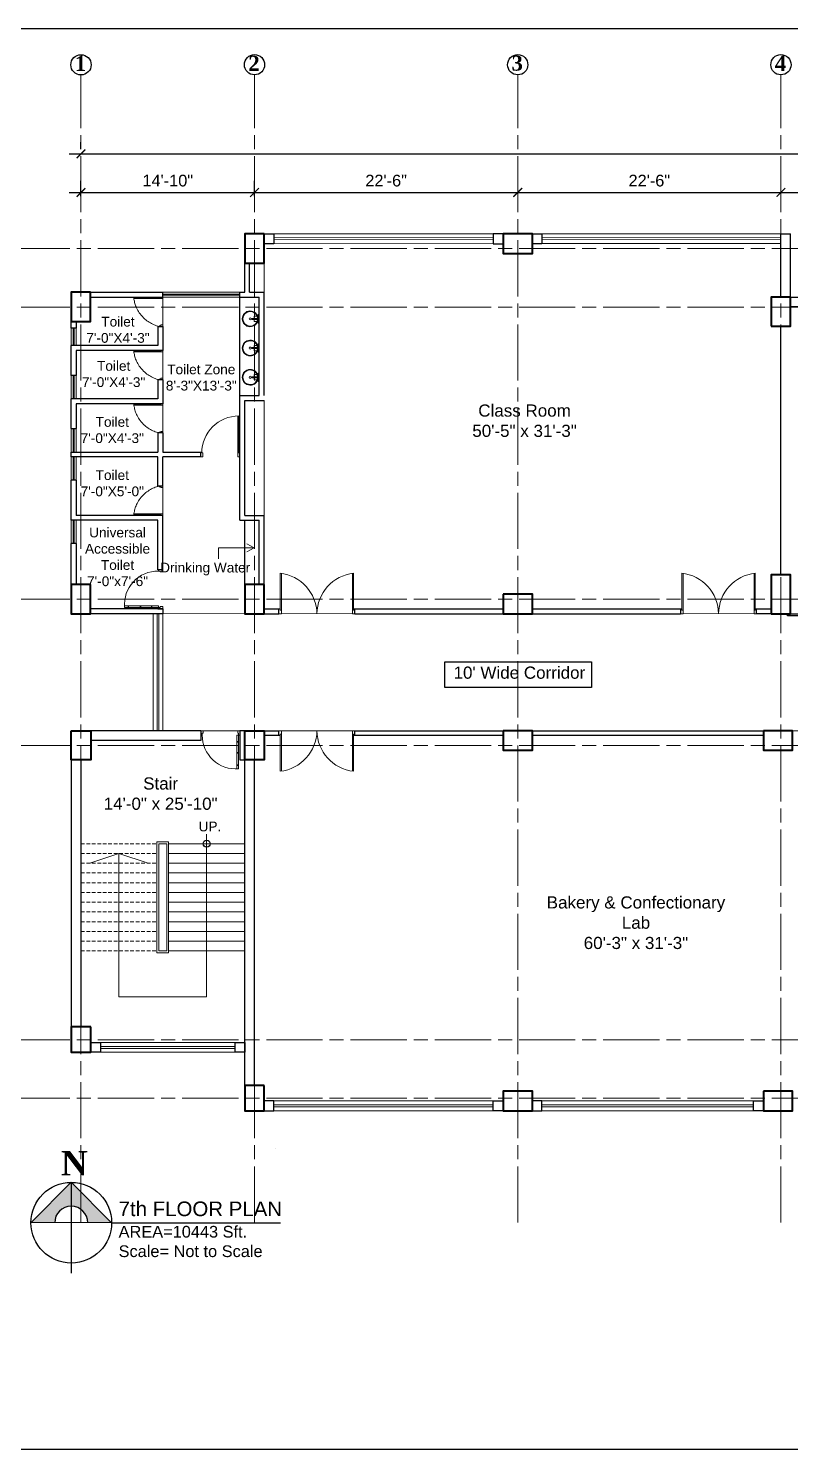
# Model space of a CAD drawing. Header units: inches. Extents: x -12 to 20935469, y -1604 to 24729220.
# Drawn here: x 20887924 to 20888706, y 24707850 to 24709308 of the extents above; entities that cross this region are included whole.
import ezdxf

# ---------------------------------------------------------------- set-up
doc = ezdxf.new("R2010")
doc.units = ezdxf.units.IN
doc.header["$LTSCALE"] = 0.03
doc.header["$MEASUREMENT"] = 0
doc.header["$PDMODE"] = 32
doc.header["$PDSIZE"] = 15
doc.linetypes.add('ACAD_ISO08W100', pattern=[36, 24, -3, 6, -3])
doc.linetypes.add('DASHED2', pattern=[0.375, 0.25, -0.125])
for name, color, linetype, lineweight in [('column', 1, 'Continuous', 40), ('Dim Line', 252, 'Continuous', 13), ('Door', 7, 'Continuous', 18), ('Gas', 21, 'Continuous', 5), ('Glass Line', 252, 'Continuous', 9), ('Grid Line', 252, 'Continuous', 18), ('Hatch', 253, 'Continuous', 15), ('Low Wall', 7, 'Continuous', 30), ('Main Wall', 7, 'Continuous', 30), ('RAIL', 23, 'Continuous', 13), ('STAIR', 46, 'Continuous', 15), ('TOILET FIXTURE', 142, 'Continuous', 5), ('wind.', 150, 'Continuous', 20)]:
    doc.layers.add(name, color=color, linetype=linetype, lineweight=lineweight)
doc.layers.add('TEXT', color=7, linetype='Continuous')
doc.styles.add('2', font='swisscl.ttf')
doc.styles.add('RomanS', font='arial.ttf', dxfattribs={"height": 12})
doc.styles.get("Standard").update_dxf_attribs({"font": 'timesbd.ttf'})
doc.dimstyles.new('Aec_Arch_I', dxfattribs={"dimscale": 96, "dimtxt": 12, "dimasz": 0.09375, "dimexe": 0.125, "dimexo": 0.125, "dimgap": 0.0625, "dimtad": 1, "dimdec": 0, "dimzin": 3, "dimdsep": 46, "dimlunit": 4, "dimtxsty": 'RomanS', "dimblk1": 'ARCHTICK', "dimblk2": 'ARCHTICK', "dimsah": 1, "dimcen": 0.09375, "dimdle": 0.125, "dimadec": 0, "dimazin": 0, "dimtfac": 0.75, "dimtdec": 0, "dimtmove": 2, "dimatfit": 3, "dimldrblk": 'ARCHTICK', "dimfxl": 1, "dimfrac": 1, "dimtolj": 1, "dimtzin": 0, "dimarcsym": 0})

# ---------------------------------------------------------------- blocks, each defined once
blk = doc.blocks.new('_ArchTick')
at = {"color": 0, "linetype": 'ByBlock', "lineweight": 35, "const_width": 0.15}
blk.add_lwpolyline([(-0.5, -0.5), (0.5, 0.5)], dxfattribs=at)
blk = doc.blocks.new('*D14')
at = {"layer": 'Defpoints', "color": 0, "transparency": 16777216}
for p in [(20831126.3, 24724578.2), (20830948.3, 24724562.3), (20831126.3, 24724562.3)]:
    blk.add_point(p, dxfattribs=at)
at = {"layer": 'Dim Line', "color": 0, "lineweight": -2, "transparency": 16777216}
for p, q in [((20830948.3, 24724574.3), (20830948.3, 24724590.2)), ((20831126.3, 24724574.3), (20831126.3, 24724590.2)), ((20830936.3, 24724578.2), (20831138.3, 24724578.2))]:
    blk.add_line(p, q, dxfattribs=at)
at = {"layer": 'Dim Line', "color": 0, "lineweight": -2, "transparency": 16777216, "xscale": 9, "yscale": 9, "zscale": 9, "rotation": 180}
blk.add_blockref('_ArchTick', (20830948.3, 24724578.2), dxfattribs=at)
at = {"layer": 'Dim Line', "color": 0, "lineweight": -2, "transparency": 16777216, "xscale": 9, "yscale": 9, "zscale": 9}
blk.add_blockref('_ArchTick', (20831126.3, 24724578.2), dxfattribs=at)
at = {"layer": 'Dim Line', "color": 0, "transparency": 16777216, "insert": (20831037.3, 24724590.3), "char_height": 12, "attachment_point": 5, "style": 'RomanS'}
blk.add_mtext('\\A1;14\'-10"', dxfattribs=at)
blk = doc.blocks.new('*D7')
at = {"layer": 'Defpoints', "color": 0, "transparency": 16777216}
for p in [(20831396.3, 24724578.2), (20831396.3, 24724578.2), (20831126.3, 24724562.3)]:
    blk.add_point(p, dxfattribs=at)
at = {"layer": 'Dim Line', "color": 0, "lineweight": -2, "transparency": 16777216}
for p, q in [((20831126.3, 24724574.3), (20831126.3, 24724590.2)), ((20831114.3, 24724578.2), (20831408.3, 24724578.2))]:
    blk.add_line(p, q, dxfattribs=at)
at = {"layer": 'Dim Line', "color": 0, "lineweight": -2, "transparency": 16777216, "xscale": 9, "yscale": 9, "zscale": 9, "rotation": 180}
blk.add_blockref('_ArchTick', (20831126.3, 24724578.2), dxfattribs=at)
at = {"layer": 'Dim Line', "color": 0, "lineweight": -2, "transparency": 16777216, "xscale": 9, "yscale": 9, "zscale": 9}
blk.add_blockref('_ArchTick', (20831396.3, 24724578.2), dxfattribs=at)
at = {"layer": 'Dim Line', "color": 0, "transparency": 16777216, "insert": (20831261.3, 24724590.3), "char_height": 12, "attachment_point": 5, "style": 'RomanS'}
blk.add_mtext('\\A1;22\'-6"', dxfattribs=at)
blk = doc.blocks.new('*D8')
at = {"layer": 'Defpoints', "color": 0, "transparency": 16777216}
for p in [(20831396.3, 24724578.2), (20831666.3, 24724578.2), (20831666.3, 24724578.2)]:
    blk.add_point(p, dxfattribs=at)
at = {"layer": 'Dim Line', "color": 0, "lineweight": -2, "transparency": 16777216}
blk.add_line((20831384.3, 24724578.2), (20831678.3, 24724578.2), dxfattribs=at)
at = {"layer": 'Dim Line', "color": 0, "lineweight": -2, "transparency": 16777216, "xscale": 9, "yscale": 9, "zscale": 9, "rotation": 180}
blk.add_blockref('_ArchTick', (20831396.3, 24724578.2), dxfattribs=at)
at = {"layer": 'Dim Line', "color": 0, "lineweight": -2, "transparency": 16777216, "xscale": 9, "yscale": 9, "zscale": 9}
blk.add_blockref('_ArchTick', (20831666.3, 24724578.2), dxfattribs=at)
at = {"layer": 'Dim Line', "color": 0, "transparency": 16777216, "insert": (20831531.3, 24724590.3), "char_height": 12, "attachment_point": 5, "style": 'RomanS'}
blk.add_mtext('\\A1;22\'-6"', dxfattribs=at)
blk = doc.blocks.new('*D9')
at = {"layer": 'Defpoints', "color": 0, "transparency": 16777216}
for p in [(20831666.3, 24724578.2), (20831844.3, 24724578.2), (20831844.3, 24724578.2)]:
    blk.add_point(p, dxfattribs=at)
at = {"layer": 'Dim Line', "color": 0, "lineweight": -2, "transparency": 16777216}
blk.add_line((20831654.3, 24724578.2), (20831856.3, 24724578.2), dxfattribs=at)
at = {"layer": 'Dim Line', "color": 0, "lineweight": -2, "transparency": 16777216, "xscale": 9, "yscale": 9, "zscale": 9, "rotation": 180}
blk.add_blockref('_ArchTick', (20831666.3, 24724578.2), dxfattribs=at)
at = {"layer": 'Dim Line', "color": 0, "lineweight": -2, "transparency": 16777216, "xscale": 9, "yscale": 9, "zscale": 9}
blk.add_blockref('_ArchTick', (20831844.3, 24724578.2), dxfattribs=at)
at = {"layer": 'Dim Line', "color": 0, "transparency": 16777216, "insert": (20831755.3, 24724590.3), "char_height": 12, "attachment_point": 5, "style": 'RomanS'}
blk.add_mtext('\\A1;14\'-10"', dxfattribs=at)
blk = doc.blocks.new('*D13')
at = {"layer": 'Defpoints', "color": 0, "transparency": 16777216}
for p in [(20830948.3, 24724610.7), (20832951.8, 24724617.8), (20832951.8, 24724610.7)]:
    blk.add_point(p, dxfattribs=at)
at = {"layer": 'Dim Line', "color": 0, "lineweight": -2, "transparency": 16777216}
for p, q in [((20830948.3, 24724622.7), (20830948.3, 24724629.8)), ((20832951.8, 24724622.7), (20832951.8, 24724629.8)), ((20830936.3, 24724617.8), (20832963.8, 24724617.8))]:
    blk.add_line(p, q, dxfattribs=at)
at = {"layer": 'Dim Line', "color": 0, "lineweight": -2, "transparency": 16777216, "xscale": 9, "yscale": 9, "zscale": 9, "rotation": 180}
blk.add_blockref('_ArchTick', (20830948.3, 24724617.8), dxfattribs=at)
at = {"layer": 'Dim Line', "color": 0, "lineweight": -2, "transparency": 16777216, "xscale": 9, "yscale": 9, "zscale": 9}
blk.add_blockref('_ArchTick', (20832951.8, 24724617.8), dxfattribs=at)
at = {"layer": 'Dim Line', "color": 0, "transparency": 16777216, "insert": (20831950, 24724629.9), "char_height": 12, "attachment_point": 5, "style": 'RomanS'}
blk.add_mtext('\\A1;166\'-11"', dxfattribs=at)
blk = doc.blocks.new('Door_45')
at = {"layer": 'Door'}
for p, q in [((1.5, 5), (1.5, 44)), ((1.5, 40), (2.2, 40)), ((2.2, 40), (2.2, 39.5)), ((2.2, 39.5), (2.7, 39.5)), ((2.7, 39.5), (2.7, 40)), ((2.7, 40), (3.5, 40)), ((3.5, 44), (3.5, 5)), ((1.5, 25.8), (2.2, 25.8)), ((2.2, 25.8), (2.2, 25.3)), ((2.2, 25.3), (2.7, 25.3)), ((2.7, 25.8), (3.5, 25.8)), ((2.7, 25.3), (2.7, 25.8)), ((0, 0), (0, 5)), ((0, 5), (1.5, 5)), ((1.5, 12.6), (2.2, 12.6)), ((3.5, 5), (1.5, 5)), ((1.5, 5), (1.5, 3)), ((1.5, 3), (2.5, 3)), ((2.2, 12.6), (2.2, 13.1)), ((2.2, 13.1), (2.7, 13.1)), ((2.5, 3), (2.5, 0)), ((2.7, 13.1), (2.7, 12.6)), ((2.7, 12.6), (3.5, 12.6)), ((42.5, 3), (42.5, 0)), ((43.5, 3), (42.5, 3)), ((45, 5), (43.5, 5)), ((43.5, 5), (43.5, 3)), ((45, 0), (45, 5)), ((2.5, 0), (0, 0)), ((42.5, 0), (45, 0))]:
    blk.add_line(p, q, dxfattribs=at)
blk.add_arc((4.7, 5.3), 38.8, 359.6233, 94.6685, dxfattribs=at)
blk = doc.blocks.new('sssss-flat-876')
at = {"layer": 'Door', "linetype": 'Continuous', "ltscale": 3}
blk.add_line((3666.5, 84027.2), (3666.5, 84055.7), dxfattribs=at)
at = {"layer": 'Door', "linetype": 'Continuous', "ltscale": 3, "extrusion": (-7.21527e-09, -3.35624e-18, 1), "elevation": 0}
for points in [[(3666.5, 84057.2), (3666.5, 84055.7), (3668.4, 84055.7), (3668.4, 84056.5), (3670.2, 84056.5), (3670.2, 84057.2)], [(3668.4, 84055.7), (3696.2, 84055.7), (3696.2, 84056.5), (3668.4, 84056.5)]]:
    blk.add_lwpolyline(points, close=True, dxfattribs=at)
at = {"layer": 'Door', "linetype": 'Continuous', "ltscale": 3, "flags": 128}
blk.add_lwpolyline([(3670.2, 84027.2, 0.04096), (3675.5, 84028.9, 0.082496), (3684.9, 84034.8, 0.052187), (3689.7, 84040, 0.043988), (3692.9, 84045, 0.036571), (3694.8, 84049.6, 0.034751), (3695.9, 84054.2, 0.011435), (3696.2, 84055.7)], format="xyb", dxfattribs=at)
at = {"layer": 'Door', "linetype": 'Continuous', "ltscale": 3}
blk.add_lwpolyline([(3666.5, 84027.2), (3666.5, 84028.7), (3668.4, 84028.7), (3668.4, 84027.9), (3670.2, 84027.9), (3670.2, 84027.2)], close=True, dxfattribs=at)
blk = doc.blocks.new('7-flat-72')
at = {"layer": 'Glass Line', "color": 8, "ltscale": 20}
for p, q in [((-64478.7, 376960.5), (-64480.3, 376960.5)), ((-64480.3, 376959.5), (-64480.3, 376960.5)), ((-64480.3, 376959.5), (-64480.3, 376960.5)), ((-64478.7, 376959.5), (-64480.3, 376959.5)), ((-64480.3, 376959.1), (-64480.3, 376959.4)), ((-64478.7, 376959.4), (-64480.3, 376959.4)), ((-64478.7, 376959.1), (-64480.3, 376959.1)), ((-64480.2, 376959.4), (-64480.2, 376959.5)), ((-64480.1, 376959.5), (-64480.1, 376960.5)), ((-64479.9, 376959.5), (-64479.9, 376960.5)), ((-64479.5, 376959.5), (-64479.5, 376960.5)), ((-64479.1, 376959.5), (-64479.1, 376960.5)), ((-64478.9, 376959.5), (-64478.9, 376960.5)), ((-64478.9, 376959.4), (-64478.9, 376959.5)), ((-64478.8, 376959.5), (-64478.8, 376960.5)), ((-64478.7, 376959.5), (-64478.7, 376960.5)), ((-64478.7, 376959.1), (-64478.7, 376959.4)), ((-64475.1, 376959.4), (-64476.9, 376959.4)), ((-64476.9, 376959.1), (-64476.9, 376959.4)), ((-64475.1, 376959.1), (-64476.9, 376959.1)), ((-64476.6, 376959.4), (-64476.6, 376966.6)), ((-64475.5, 376966.6), (-64476.6, 376966.6)), ((-64475.5, 376959.4), (-64475.5, 376966.6)), ((-64475.1, 376959.1), (-64475.1, 376959.4)), ((-64473.3, 376960.5), (-64471.7, 376960.5)), ((-64473.3, 376959.5), (-64473.3, 376960.5)), ((-64473.3, 376959.5), (-64473.3, 376960.5)), ((-64473.3, 376959.5), (-64471.7, 376959.5)), ((-64473.3, 376959.1), (-64473.3, 376959.4)), ((-64473.3, 376959.4), (-64471.7, 376959.4)), ((-64473.3, 376959.1), (-64471.7, 376959.1)), ((-64473.1, 376959.5), (-64473.1, 376960.5)), ((-64473.1, 376959.4), (-64473.1, 376959.5)), ((-64472.9, 376959.5), (-64472.9, 376960.5)), ((-64472.5, 376959.5), (-64472.5, 376960.5)), ((-64472.1, 376959.5), (-64472.1, 376960.5)), ((-64471.9, 376959.5), (-64471.9, 376960.5)), ((-64471.9, 376959.4), (-64471.9, 376959.5)), ((-64471.8, 376959.5), (-64471.8, 376960.5)), ((-64471.7, 376959.5), (-64471.7, 376960.5)), ((-64471.7, 376959.1), (-64471.7, 376959.4))]:
    blk.add_line(p, q, dxfattribs=at)
blk.add_circle((-64476, 376968.4, 0), 1.08, dxfattribs=at)
for radius, start, end in [(8.1, 273.8334, 266.1883), (7.55, 274.115, 265.9068)]:
    blk.add_arc((-64476, 376968.4, 0), radius, start, end, dxfattribs=at)
blk = doc.blocks.new('SFSFSFS-flat-72')
at = {"layer": 'TOILET FIXTURE', "ltscale": 0.2}
blk.add_lwpolyline([(-3918.5, -3608.1), (-3918.5, -3602.7), (-3923.9, -3602.7), (-3923.9, -3608.1)], close=True, dxfattribs=at)
at = {"layer": 'TOILET FIXTURE', "ltscale": 20}
blk.add_blockref('7-flat-72', (60554.8, -380567.2), dxfattribs=at)
blk = doc.blocks.new('$D40')
at = {"layer": 'Door'}
for p, q in [((1, 4), (1, 42)), ((2, 0), (2, 42)), ((1, 5), (0, 5)), ((2, 0), (0, 0)), ((2, 4), (1, 4)), ((39, 4), (38, 4)), ((38, 4), (38, 0)), ((40, 0), (38, 0)), ((40, 5), (39, 5)), ((39, 5), (39, 4))]:
    blk.add_line(p, q, dxfattribs=at)
blk.add_arc((1, 4), 38, 0, 90, dxfattribs=at)
blk = doc.blocks.new('fff')
at = {"layer": 'Grid Line', "color": 252, "linetype": 'ACAD_ISO08W100', "lineweight": 9, "ltscale": 80, "true_color": 0x939598}
for p, q in [((20830948.3, 24723521.1), (20830948.3, 24724698.8)), ((20831126.3, 24723521.1), (20831126.3, 24724698.8)), ((20831396.3, 24723521.1), (20831396.3, 24724698.8)), ((20831666.3, 24723521.1), (20831666.3, 24724698.8)), ((20833096.9, 24724520.6), (20830726.1, 24724520.6)), ((20833096.9, 24724460.6), (20830726.1, 24724460.6)), ((20833096.9, 24724160.7), (20830726.1, 24724160.7)), ((20833096.9, 24724010.7), (20830726.1, 24724010.7)), ((20833096.9, 24723708.7), (20830726.1, 24723708.7)), ((20833096.9, 24723648.8), (20830726.1, 24723648.8))]:
    blk.add_line(p, q, dxfattribs=at)
at = {"layer": 'Dim Line'}
for base, p1, p2, picture, middle in [((20832951.7523, 24724617.8128), (20830948.3088, 24724610.7482), (20832951.7523, 24724610.7482), '*D13', (20831950.0306, 24724629.9397)), ((20831126.3, 24724578.2), (20830948.3, 24724562.3), (20831126.3, 24724562.3), '*D14', (20831037.3, 24724590.3)), ((20831396.3, 24724578.2), (20831126.3, 24724562.3), (20831396.3, 24724578.2), '*D7', (20831261.3, 24724590.3)), ((20831666.3, 24724578.2), (20831396.3, 24724578.2), (20831666.3, 24724578.2), '*D8', (20831531.3, 24724590.3)), ((20831844.3, 24724578.2), (20831666.3, 24724578.2), (20831844.3, 24724578.2), '*D9', (20831755.3, 24724590.3))]:
    dim = blk.add_linear_dim(base=base, p1=p1, p2=p2, dimstyle='Aec_Arch_I', dxfattribs=at)
    dim.commit()
    dim.dimension.update_dxf_attribs({"geometry": picture, "text_midpoint": middle})

msp = doc.modelspace()

# ---------------------------------------------------------------- hatches: boundary and pattern name
at = {"layer": 'Low Wall'}
h = msp.add_hatch(color=256, dxfattribs=at)
h.paths.add_polyline_path([(20887951.1, 24708082.5), (20887926.7, 24708082.5), (20887968.1, 24708124), (20887968.1, 24708099.6, 0.414214)])
h.paths.add_polyline_path([(20887968.1, 24708099.6), (20887968.1, 24708124), (20888009.5, 24708082.5), (20887985.2, 24708082.5, 0.414214)])

# ---------------------------------------------------------------- linework, layer by layer
for p, q in [((20888141, 24708931.4), (20888141, 24709032.4)), ((20888146, 24708737.5), (20888146, 24708803.5)), ((20888057, 24708712.7), (20888062, 24708712.7)), ((20888451, 24708197.5), (20888451, 24708197.5)), ((20888177.5, 24708158.5), (20888177.5, 24708158.5)), ((20887968.1, 24708124), (20887968.1, 24708030.6)), ((20888009.5, 24708082.5), (20888182.9, 24708082.5))]:
    msp.add_line(p, q)
for points in [[(20888702.9, 24708707.5), (20888782.2, 24708707.5), (20888782.2, 24708705.5), (20888702.9, 24708705.5)], [(20888351.3, 24708658.2), (20888501.9, 24708658.2), (20888501.9, 24708632), (20888351.3, 24708632)]]:
    msp.add_lwpolyline(points, close=True)
msp.add_lwpolyline([(20888009.5, 24708082.6), (20887926.7, 24708082.5)])
for centre, radius in [((20888107, 24708471.5), 3.61), ((20887968.1, 24708082.5), 41.4)]:
    msp.add_circle(centre, radius)
at = {"layer": 'column', "lineweight": 40, "ltscale": 20}
for points in [[(20888166, 24709097.4), (20888146, 24709097.4), (20888146, 24709067.4), (20888166, 24709067.4)], [(20888411.1, 24709097.4), (20888411.1, 24709077.4), (20888441.1, 24709077.4), (20888441.1, 24709097.4)], [(20887988, 24709037.4), (20887968, 24709037.4), (20887968, 24709007.4), (20887988, 24709007.4)], [(20888686, 24709002.5), (20888706, 24709002.5), (20888706, 24709032.5), (20888686, 24709032.5)], [(20888686, 24708707.5), (20888706, 24708707.5), (20888706, 24708747.5), (20888686, 24708747.5)], [(20887988, 24708737.5), (20887968, 24708737.5), (20887968, 24708707.5), (20887988, 24708707.5)], [(20888166, 24708737.5), (20888146, 24708737.5), (20888146, 24708707.5), (20888166, 24708707.5)], [(20888411.1, 24708727.5), (20888411.1, 24708707.5), (20888441.1, 24708707.5), (20888441.1, 24708727.5)], [(20887968.1, 24708587.5), (20887988.1, 24708587.5), (20887988.1, 24708557.5), (20887968.1, 24708557.5)], [(20888146.1, 24708587.5), (20888166.1, 24708587.5), (20888166.1, 24708557.5), (20888146.1, 24708557.5)], [(20888411.1, 24708587.5), (20888411.1, 24708567.5), (20888441.1, 24708567.5), (20888441.1, 24708587.5)], [(20888678.1, 24708587.5), (20888678.1, 24708567.5), (20888708.1, 24708567.5), (20888708.1, 24708587.5)], [(20887988.1, 24708283.5), (20887968.1, 24708283.5), (20887968.1, 24708257.5), (20887988.1, 24708257.5)], [(20888166.1, 24708223.5), (20888146.1, 24708223.5), (20888146.1, 24708197.5), (20888166.1, 24708197.5)], [(20888441.1, 24708197.5), (20888441.1, 24708217.5), (20888411.1, 24708217.5), (20888411.1, 24708197.5)], [(20888678.1, 24708217.5), (20888678.1, 24708197.5), (20888708.1, 24708197.5), (20888708.1, 24708217.5)]]:
    msp.add_lwpolyline(points, close=True, dxfattribs=at)
at = {"layer": 'Defpoints'}
msp.add_lwpolyline([(20887723.5, 24709308.2), (20890162.3, 24709308.2), (20890162.3, 24707849.7), (20887723.5, 24707849.7)], close=True, dxfattribs=at)
at = {"layer": 'Door'}
for p, q in [((20888182.4, 24708711.2), (20888182.4, 24708749.1)), ((20888183.7, 24708707.5), (20888183.7, 24708749)), ((20888256.5, 24708707.5), (20888256.5, 24708749)), ((20888257.8, 24708711.2), (20888257.8, 24708749.1)), ((20888594.4, 24708711.2), (20888594.4, 24708749.1)), ((20888595.7, 24708707.5), (20888595.7, 24708749.1)), ((20888668.5, 24708707.5), (20888668.5, 24708749.1)), ((20888669.8, 24708711.2), (20888669.8, 24708749.1)), ((20888182.4, 24708712.5), (20888181.1, 24708712.5)), ((20888183.7, 24708707.5), (20888181.1, 24708707.5)), ((20888183.7, 24708711.2), (20888182.4, 24708711.2)), ((20888256.5, 24708711.2), (20888257.8, 24708711.2)), ((20888256.5, 24708707.5), (20888259.1, 24708707.5)), ((20888257.8, 24708712.5), (20888259.1, 24708712.5)), ((20888594.4, 24708712.5), (20888593.1, 24708712.5)), ((20888595.7, 24708707.5), (20888593.1, 24708707.5)), ((20888595.7, 24708711.2), (20888594.4, 24708711.2)), ((20888668.5, 24708711.2), (20888669.8, 24708711.2)), ((20888668.5, 24708707.5), (20888671.1, 24708707.5)), ((20888669.8, 24708712.5), (20888671.1, 24708712.5)), ((20888183.7, 24708587.5), (20888181.1, 24708587.5)), ((20888182.4, 24708582.5), (20888181.1, 24708582.5)), ((20888182.4, 24708583.8), (20888182.4, 24708545.9)), ((20888183.7, 24708583.8), (20888182.4, 24708583.8)), ((20888183.7, 24708587.5), (20888183.7, 24708545.9)), ((20888256.5, 24708587.5), (20888256.5, 24708545.9)), ((20888256.5, 24708587.5), (20888259.1, 24708587.5)), ((20888256.5, 24708583.8), (20888257.8, 24708583.8)), ((20888257.8, 24708583.8), (20888257.8, 24708545.9)), ((20888257.8, 24708582.5), (20888259.1, 24708582.5))]:
    msp.add_line(p, q, dxfattribs=at)
for centre, start, end in [((20888177.8, 24708707), 0.5906, 83.7783), ((20888262.4, 24708707), 96.2217, 179.4094), ((20888589.8, 24708707.1), 0.5906, 83.7783), ((20888674.4, 24708707.1), 96.2217, 179.4094), ((20888177.8, 24708587.9), 276.2217, 359.4094), ((20888262.4, 24708587.9), 180.5906, 263.7783)]:
    msp.add_arc(centre, 42.3, start, end, dxfattribs=at)
at = {"layer": 'Gas', "color": 0, "lineweight": 5}
for points in [[(20888068, 24708473.5), (20888056, 24708473.5), (20888056, 24708359.5), (20888068, 24708359.5)], [(20888066, 24708471.5), (20888058, 24708471.5), (20888058, 24708361.5), (20888066, 24708361.5)]]:
    msp.add_lwpolyline(points, close=True, dxfattribs=at)
at = {"layer": 'Hatch', "lineweight": 5}
for p, q in [((20888166, 24709037.4), (20888166, 24709067.3)), ((20888166, 24708808.5), (20888166, 24708926.4))]:
    msp.add_line(p, q, dxfattribs=at)
at = {"layer": 'Low Wall', "color": 0}
msp.add_lwpolyline([(20887926.7, 24708082.5), (20887968.1, 24708124), (20888009.5, 24708082.5)], dxfattribs=at)
at = {"layer": 'Low Wall'}
msp.add_arc((20887968.1, 24708082.5), 17, 0, 180, dxfattribs=at)
at = {"layer": 'Main Wall', "lineweight": 30}
for p, q in [((20888696, 24709097.4), (20888706, 24709097.4)), ((20888696, 24709032.5), (20888696, 24709097.4)), ((20888706, 24709032.5), (20888706, 24709097.4)), ((20888146, 24709037.4), (20888146, 24709067.4)), ((20888151, 24709037.4), (20888151, 24709067.4)), ((20888696, 24709051.4), (20888696, 24709051.4)), ((20887988, 24709037.4), (20888062, 24709037.4)), ((20888062, 24709032.4), (20888062, 24709037.4)), ((20888141, 24709037.4), (20888146, 24709037.4)), ((20888141, 24709032.4), (20888141, 24709037.4)), ((20888151, 24709037.4), (20888166, 24709037.4)), ((20888166, 24708931.4), (20888166, 24709037.4)), ((20888696, 24709045.4), (20888696, 24709045.4)), ((20887988, 24709032.4), (20888062, 24709032.4)), ((20888141, 24709032.4), (20888161, 24709032.4)), ((20888161, 24708931.4), (20888161, 24709032.4)), ((20887968, 24709000.7), (20887968, 24709007.4)), ((20888057, 24709002.4), (20888062, 24709002.4)), ((20888057, 24709002.4), (20888057, 24708982.7)), ((20888696, 24708747.5), (20888696, 24709002.5)), ((20888057, 24708982.7), (20887968, 24708982.7)), ((20887968, 24708952.1), (20887968, 24708982.7)), ((20888062, 24708977.7), (20887973, 24708977.7)), ((20888057, 24708947.7), (20888057, 24708928.1)), ((20888062, 24708947.7), (20888057, 24708947.7)), ((20888057, 24708928.1), (20887968, 24708928.1)), ((20887968, 24708897.5), (20887968, 24708928.1)), ((20888062, 24708923.1), (20887973, 24708923.1)), ((20887973, 24708923.1), (20887973, 24708897.5)), ((20888141, 24708873.5), (20888141, 24708931.4)), ((20888141, 24708931.4), (20888161, 24708931.4)), ((20888146, 24708808.5), (20888146, 24708926.4)), ((20888146, 24708926.4), (20888166, 24708926.4)), ((20887968, 24708897.5), (20887973, 24708897.5)), ((20888062, 24708893.1), (20888057, 24708893.1)), ((20887968, 24708873.5), (20888057, 24708873.5)), ((20887968, 24708868.5), (20887968, 24708873.5)), ((20888101, 24708868.5), (20888101, 24708873.5)), ((20888141, 24708803.5), (20888141, 24708873.5)), ((20888057, 24708868.5), (20887968, 24708868.5)), ((20888057, 24708838.5), (20888057, 24708868.5)), ((20888062, 24708838.5), (20888062, 24708868.5)), ((20888101, 24708868.5), (20888062, 24708868.5)), ((20887973, 24708844.5), (20887968, 24708844.5)), ((20887968, 24708803.5), (20887968, 24708844.5)), ((20887973, 24708844.5), (20887973, 24708808.5)), ((20888062, 24708838.5), (20888057, 24708838.5)), ((20888057, 24708803.5), (20887968, 24708803.5)), ((20888062, 24708808.5), (20887973, 24708808.5)), ((20888057, 24708752.7), (20888057, 24708803.5)), ((20888062, 24708752.7), (20888062, 24708808.5)), ((20888141, 24708803.5), (20888161, 24708803.5)), ((20888146, 24708808.5), (20888166, 24708808.5)), ((20888161, 24708737.5), (20888161, 24708803.5)), ((20888166, 24708737.5), (20888166, 24708808.5)), ((20887968, 24708737.5), (20887968, 24708779.5)), ((20887973, 24708779.5), (20887968, 24708779.5)), ((20887973, 24708779.5), (20887973, 24708737.5)), ((20888062, 24708752.7), (20888057, 24708752.7)), ((20888062, 24708712.7), (20887988, 24708712.7)), ((20888062, 24708712.7), (20888062, 24708707.6)), ((20888062, 24708707.6), (20887988, 24708707.6)), ((20888166.1, 24708712.5), (20888181.1, 24708712.5)), ((20888166.1, 24708707.5), (20888181.1, 24708707.5)), ((20888181.1, 24708707.5), (20888181.1, 24708712.5)), ((20888259.1, 24708707.5), (20888259.1, 24708712.5)), ((20888259.1, 24708712.5), (20888411.1, 24708712.5)), ((20888259.1, 24708707.5), (20888411.1, 24708707.5)), ((20888441.1, 24708712.5), (20888593.1, 24708712.5)), ((20888441.1, 24708707.5), (20888593.1, 24708707.5)), ((20888593.1, 24708712.5), (20888593.1, 24708707.5)), ((20888101.1, 24708587.5), (20887988.1, 24708587.5)), ((20888101.1, 24708587.5), (20888101.1, 24708577.5)), ((20888146.1, 24708587.5), (20888141.1, 24708587.5)), ((20888141.1, 24708587.5), (20888141.1, 24708557.5)), ((20888156.1, 24708587.5), (20888146.1, 24708587.5)), ((20888166.1, 24708587.5), (20888181.1, 24708587.5)), ((20888181.1, 24708582.5), (20888166.1, 24708582.5)), ((20888181.1, 24708582.5), (20888181.1, 24708587.5)), ((20888259.1, 24708587.5), (20888411.1, 24708587.5)), ((20888259.1, 24708582.5), (20888259.1, 24708587.5)), ((20888411.1, 24708582.5), (20888259.1, 24708582.5)), ((20888441.1, 24708587.5), (20888678.1, 24708587.5)), ((20888678.1, 24708582.5), (20888441.1, 24708582.5)), ((20888101.1, 24708577.5), (20887988.1, 24708577.5)), ((20887968.1, 24708557.5), (20887968.1, 24708283.5)), ((20887978.1, 24708557.5), (20887978.1, 24708283.5)), ((20888141.1, 24708557.5), (20888146.1, 24708557.5)), ((20888146.1, 24708223.5), (20888146.1, 24708557.5)), ((20888156.1, 24708223.5), (20888156.1, 24708557.5))]:
    msp.add_line(p, q, dxfattribs=at)
for points in [[(20888166, 24709097.4), (20888176, 24709097.4), (20888176, 24709087.3), (20888166, 24709087.3)], [(20888411, 24709097.4), (20888401, 24709097.4), (20888401, 24709087.3), (20888411, 24709087.3)], [(20888441, 24709097.4), (20888451, 24709097.4), (20888451, 24709087.3), (20888441, 24709087.3)], [(20888706, 24709032.5), (20888716, 24709032.5), (20888716, 24709022.5), (20888706, 24709022.5)], [(20887973, 24709007.4), (20887973, 24709000.7)], [(20887973, 24709000.7), (20887968, 24709000.7)], [(20888062, 24709002.4), (20888062, 24708977.7)], [(20887973, 24708977.7), (20887973, 24708952.1)], [(20887973, 24708952.1), (20887968, 24708952.1)], [(20888062, 24708947.7), (20888062, 24708923.1)], [(20888057, 24708893.1), (20888057, 24708873.5)], [(20888062, 24708893.1), (20888062, 24708873.5)], [(20888062, 24708873.5), (20888101, 24708873.5)], [(20888166, 24708197.5), (20888176, 24708197.5), (20888176, 24708207.5), (20888166, 24708207.5)], [(20888411, 24708197.5), (20888401, 24708197.5), (20888401, 24708207.5), (20888411, 24708207.5)], [(20888441, 24708197.5), (20888451, 24708197.5), (20888451, 24708207.5), (20888441, 24708207.5)], [(20888678.1, 24708197.5), (20888668.1, 24708197.5), (20888668.1, 24708207.5), (20888678.1, 24708207.5)]]:
    msp.add_lwpolyline(points, dxfattribs=at)
msp.add_lwpolyline([(20888671.1, 24708712.5), (20888686.1, 24708712.5), (20888686.1, 24708707.5), (20888671.1, 24708707.5)], close=True, dxfattribs=at)
at = {"layer": 'Main Wall'}
for points in [[(20887988.1, 24708267.5), (20887998.1, 24708267.5), (20887998.1, 24708257.5), (20887988.1, 24708257.5)], [(20888136.1, 24708267.5), (20888146.1, 24708267.5), (20888146.1, 24708257.5), (20888136.1, 24708257.5)]]:
    msp.add_lwpolyline(points, close=True, dxfattribs=at)
at = {"layer": 'RAIL', "lineweight": 9}
for p, q in [((20888107, 24708481.2), (20888107, 24708314.5)), ((20888017, 24708461.5), (20887987, 24708451.5)), ((20888017, 24708314.5), (20888017, 24708461.5)), ((20888047, 24708451.5), (20888017, 24708461.5)), ((20888146, 24708451.5), (20888068, 24708451.5)), ((20888107, 24708314.5), (20888017, 24708314.5))]:
    msp.add_line(p, q, dxfattribs=at)
at = {"layer": 'STAIR', "color": 253, "lineweight": 5}
for p, q in [((20888155.6, 24708775.2), (20888119.3, 24708775.2)), ((20888119.3, 24708775.2), (20888119.3, 24708764)), ((20888155.6, 24708775.2), (20888148.3, 24708779.2)), ((20888155.6, 24708775.2), (20888148.3, 24708771.2))]:
    msp.add_line(p, q, dxfattribs=at)
at = {"layer": 'STAIR', "color": 32, "linetype": 'DASHED2', "lineweight": 5, "ltscale": 500}
for p, q in [((20887978, 24708471.5), (20888056, 24708471.5)), ((20887978, 24708461.5), (20888056, 24708461.5)), ((20887978, 24708451.5), (20888056, 24708451.5)), ((20887978, 24708441.5), (20888056, 24708441.5)), ((20887978, 24708431.5), (20888056, 24708431.5)), ((20887978, 24708421.5), (20888056, 24708421.5)), ((20887978, 24708411.5), (20888056, 24708411.5)), ((20887978, 24708401.5), (20888056, 24708401.5)), ((20887978, 24708391.5), (20888056, 24708391.5)), ((20887978, 24708381.5), (20888056, 24708381.5)), ((20887978, 24708371.5), (20888056, 24708371.5)), ((20887978, 24708361.5), (20888056, 24708361.5))]:
    msp.add_line(p, q, dxfattribs=at)
at = {"layer": 'STAIR', "color": 32, "lineweight": 5}
for p, q in [((20888068, 24708471.5), (20888146, 24708471.5)), ((20888068, 24708461.5), (20888146, 24708461.5)), ((20888086, 24708451.5), (20888146, 24708451.5)), ((20888068, 24708441.5), (20888146, 24708441.5)), ((20888068, 24708431.5), (20888146, 24708431.5)), ((20888068, 24708421.5), (20888146, 24708421.5)), ((20888068, 24708411.5), (20888146, 24708411.5)), ((20888068, 24708401.5), (20888146, 24708401.5)), ((20888068, 24708391.5), (20888146, 24708391.5)), ((20888068, 24708381.5), (20888146, 24708381.5)), ((20888068, 24708371.5), (20888146, 24708371.5)), ((20888068, 24708361.5), (20888146, 24708361.5))]:
    msp.add_line(p, q, dxfattribs=at)
at = {"layer": 'TEXT'}
for centre in [(20887978.1, 24709270.9), (20888156.1, 24709271), (20888426.1, 24709271), (20888696.1, 24709271)]:
    msp.add_circle(centre, 10.4, dxfattribs=at)
at = {"layer": 'wind.'}
for p, q in [((20888401, 24709097.4), (20888176, 24709097.4)), ((20888176, 24709093.4), (20888401, 24709093.5)), ((20888451, 24709097.4), (20888696, 24709097.4)), ((20888451, 24709093.4), (20888696, 24709093.5)), ((20888176, 24709091.4), (20888401, 24709091.5)), ((20888176, 24709087.3), (20888401, 24709087.4)), ((20888451, 24709091.4), (20888696, 24709091.5)), ((20888451, 24709087.4), (20888696, 24709087.4)), ((20888062, 24709037.4), (20888141, 24709037.4)), ((20888062, 24709035.4), (20888141, 24709035.4)), ((20888062, 24709034.4), (20888141, 24709034.4)), ((20888062, 24709032.4), (20888141, 24709032.4)), ((20887968, 24709000.7), (20887968, 24708982.7)), ((20887970, 24709000.7), (20887970, 24708982.7)), ((20887971, 24709000.7), (20887971, 24708982.7)), ((20887973, 24709000.7), (20887973, 24708982.7)), ((20887968, 24708952.1), (20887968, 24708928.1)), ((20887970, 24708952.1), (20887970, 24708928.1)), ((20887971, 24708952.1), (20887971, 24708928.1)), ((20887973, 24708952.1), (20887973, 24708928.1)), ((20887968, 24708873.5), (20887968, 24708897.5)), ((20887970, 24708873.5), (20887970, 24708897.5)), ((20887971, 24708873.5), (20887971, 24708897.5)), ((20887973, 24708873.5), (20887973, 24708897.5)), ((20887968, 24708844.5), (20887968, 24708868.5)), ((20887970, 24708844.5), (20887970, 24708868.5)), ((20887971, 24708844.5), (20887971, 24708868.5)), ((20887973, 24708844.5), (20887973, 24708868.5)), ((20887968, 24708779.5), (20887968, 24708803.5)), ((20887970, 24708779.5), (20887970, 24708803.5)), ((20887971, 24708779.5), (20887971, 24708803.5)), ((20887973, 24708779.5), (20887973, 24708803.5)), ((20888052.1, 24708587.6), (20888052.1, 24708707.8)), ((20888056.1, 24708587.6), (20888056.1, 24708707.8)), ((20888058.1, 24708587.6), (20888058.1, 24708707.8)), ((20888062.1, 24708587.6), (20888062.1, 24708707.8))]:
    msp.add_line(p, q, dxfattribs=at)
at = {"layer": 'wind.', "lineweight": 5}
for p, q in [((20887993.1, 24708267.5), (20888141.1, 24708267.5)), ((20887998.1, 24708263.5), (20888136.1, 24708263.5)), ((20887998.1, 24708261.5), (20888136.1, 24708261.5)), ((20887993.1, 24708257.5), (20888141.1, 24708257.5)), ((20888401, 24708207.5), (20888176, 24708207.5)), ((20888401, 24708203.5), (20888176, 24708203.5)), ((20888668.1, 24708207.5), (20888451, 24708207.5)), ((20888668.1, 24708203.5), (20888451, 24708203.5)), ((20888401, 24708201.5), (20888176, 24708201.5)), ((20888401, 24708197.5), (20888176, 24708197.5)), ((20888411, 24708201.5), (20888411, 24708201.5)), ((20888668.1, 24708201.5), (20888451, 24708201.5)), ((20888668.1, 24708197.5), (20888451, 24708197.5))]:
    msp.add_line(p, q, dxfattribs=at)
msp.add_lwpolyline([(20888062.1, 24708587.5), (20888062.1, 24708707.8), (20888883.9, 24708707.5), (20888883.9, 24709022.4), (20889063.6, 24709022.5), (20889063.6, 24708707.5), (20889897.5, 24708707.5), (20889897.5, 24708587.5), (20889186.7, 24708587.5), (20889186.7, 24708446.3), (20888883.9, 24708446.3), (20888883.9, 24708587.5)], close=True, dxfattribs=at)

# ---------------------------------------------------------------- block references
msp.add_blockref('fff', (57029.8, -15438.3))
at = {"layer": 'Door', "ltscale": 20, "xscale": -1}
for p in [(20891728.5, 24624975.2), (20891728.5, 24624920.5), (20891728.5, 24624865.9)]:
    msp.add_blockref('sssss-flat-876', p, dxfattribs=at)
at = {"layer": 'Door', "xscale": -1}
msp.add_blockref('$D40', (20888141, 24708868.5), dxfattribs=at)
at = {"layer": 'Door', "ltscale": 20, "rotation": 180}
msp.add_blockref('sssss-flat-876', (20891728.5, 24792865.7), dxfattribs=at)
at = {"layer": 'Door', "color": 250, "ltscale": 20, "xscale": 0.8888888888759539, "yscale": 0.8888888888759539, "zscale": 0.8888888888759539}
for p, rotation in [((20888061.9, 24708712.7), 90.00000000000001), ((20888141.1, 24708587.5), 180)]:
    msp.add_blockref('Door_45', p, dxfattribs=dict(at, rotation=rotation))
at = {"layer": 'TOILET FIXTURE', "ltscale": 20, "rotation": 90.00000000000001}
for p in [(20884552.9, 24712931.4), (20884552.9, 24712901.4), (20884552.9, 24712871.4)]:
    msp.add_blockref('SFSFSFS-flat-72', p, dxfattribs=at)

# ---------------------------------------------------------------- texts
msp.add_text('N', height=25.2).set_placement((20887957.5, 24708131))
at = {"layer": 'TEXT', "char_height": 15.44, "width": 227.458, "attachment_point": 8, "rotation": 0}
for s, insert in [('\\A1;1', (20887977.6, 24709264.6)), ('\\A1;2', (20888155.6, 24709264.7)), ('\\A1;3', (20888425.6, 24709264.7)), ('\\A1;4', (20888695.6, 24709264.7))]:
    msp.add_mtext(s, dxfattribs=dict(at, insert=insert))
at = {"layer": 'TEXT', "color": 30, "lineweight": 5, "ltscale": 20, "attachment_point": 2, "style": '2'}
for s, width, gutter_width, insert, char_height in [('{\\fArial|b0|i0|c0|p34;\\C0;Toilet \\P7\'-0"X4\'-3"}', 104.76, 0.5, (20888016, 24709012.3), 10), ('{\\fArial|b0|i0|c0|p34;\\C0;Toilet \\P7\'-0"X4\'-3"}', 104.76, 0.5, (20888011.6, 24708966.9), 10), ('{\\fArial|b0|i0|c0|p34;\\C0;Toilet Zone\\P8\'-3"X13\'-3"}', 104.76, 0.5, (20888101.5, 24708963.3), 10), ('\\pxsm1,t7;{\\fArial|b0|i0|c0|p34;\\C0;Class Room\\P\\ptz;50\'-5" x 31\'-3" }', 335.264, 0.75, (20888433.1, 24708922.3), 12.476), ('{\\fArial|b0|i0|c0|p34;\\C0;Toilet \\P7\'-0"X4\'-3"}', 104.76, 0.5, (20888010.2, 24708909.4), 10), ('{\\fArial|b0|i0|c0|p34;\\C0;Toilet \\P7\'-0"X5\'-0"}', 104.76, 0.5, (20888010.2, 24708854.8), 10), ('{\\fArial|b0|i0|c0|p34;\\C0;Universal Accessible Toilet\\P7\'-0"x7\'-6"}', 89.095, 0.35, (20888015.6, 24708795.9), 10), ('\\pxsm1;{\\fArial|b0|i0|c0|p34;\\C0;Drinking Water }', 88.563, 0.282, (20888105.5, 24708759.9), 10), ("\\pxsm1,qc;{\\fArial|b0|i0|c0|p34;\\C0;10' Wide Corridor}", 227.89, 0.75, (20888427.8, 24708653.3), 12.476), ('\\pxsm1;{\\fArial|b0|i0|c0|p34;\\C0;Stair\\P14\'-0" x 25\'-10"  }', 114.807, 0.282, (20888059.8, 24708539.6), 12.476), ('{\\fArial|b0|i0|c0|p34;\\C0;UP.}', 104.76, 0.5, (20888110.4, 24708494.2), 10), ('\\pxsm1,t9;{\\fArial|b0|i0|c0|p34;\\C0;Bakery & Confectionary\\PLab\\P60\'-3" x 31\'-3" }', 474.6, 0.75, (20888547.4, 24708417.5), 12.476), ('\\A1;\\pxql;{\\fArial|b0|i0|c0|p34;\\C0;7th FLOOR PLAN\\P\\H0.8x;AREA=10443 Sft.\\PScale= \\H1x;Not to Scale}', 244.428, 0.5, (20888138.9, 24708104.3), 15)]:
    msp.add_mtext_dynamic_manual_height_columns(s, width=width, gutter_width=gutter_width, heights=[0], dxfattribs=dict(at, insert=insert, char_height=char_height))

doc.saveas('drawing.dxf')
